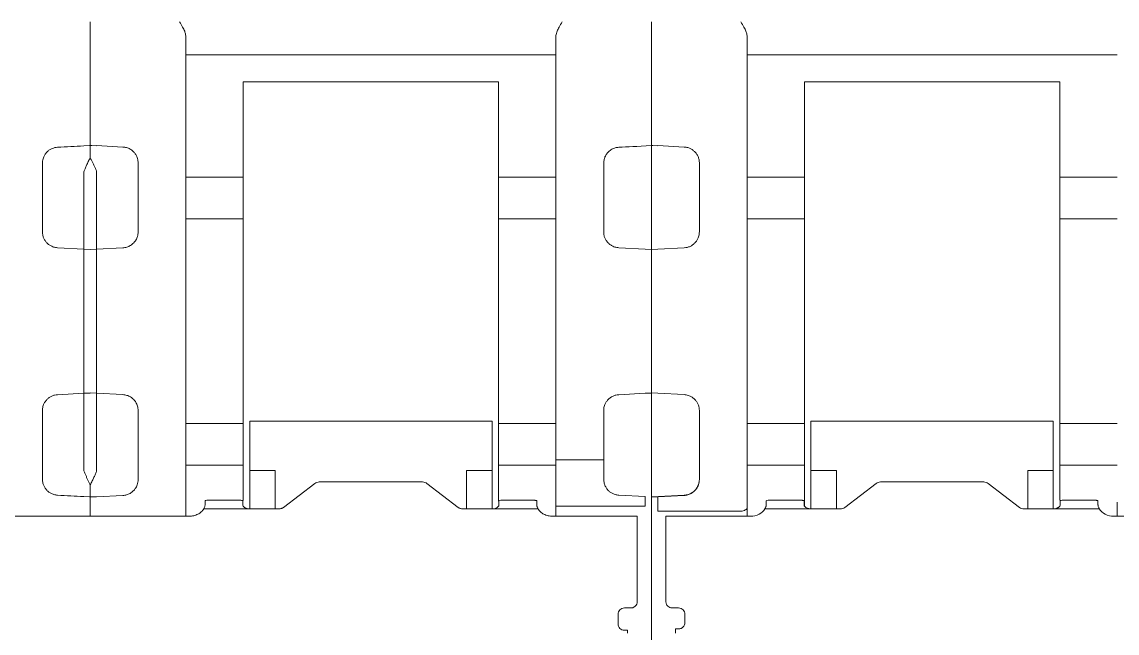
# Model space of a CAD drawing. Header units: millimetres. Extents: x 1359 to 3577, y 1336 to 3557.
# Drawn here: x 1727.13 to 1761.47, y 2945.63 to 2964.79 of the extents above; entities that cross this region are included whole.
import ezdxf

# ---------------------------------------------------------------- set-up
doc = ezdxf.new("R2010")
doc.units = ezdxf.units.MM
doc.layers.add('000-PI-Oprema', color=30, linetype='Continuous', lineweight=5)

msp = doc.modelspace()

# ---------------------------------------------------------------- linework, layer by layer
at = {"layer": '000-PI-Oprema', "color": 0, "lineweight": 0}
for p, q in [((1729.271, 2964.789), (1729.271, 2963.547)), ((1729.271, 2963.547), (1729.271, 2960.914)), ((1743.871, 2963.758), (1732.271, 2963.758)), ((1749.871, 2963.758), (1761.471, 2963.758)), ((1734.071, 2962.088), (1734.071, 2962.912)), ((1742.071, 2962.912), (1734.071, 2962.912)), ((1742.071, 2962.912), (1742.071, 2962.088)), ((1751.671, 2962.912), (1759.671, 2962.912)), ((1734.071, 2962.088), (1734.071, 2959.923)), ((1742.071, 2959.923), (1742.071, 2962.088)), ((1729.071, 2960.903), (1729.252, 2960.912)), ((1729.317, 2960.913), (1729.289, 2960.914)), ((1729.471, 2960.908), (1729.317, 2960.913)), ((1730.297, 2960.867), (1729.471, 2960.91)), ((1730.297, 2960.867), (1730.297, 2960.861)), ((1746.917, 2960.913), (1746.889, 2960.914)), ((1747.071, 2960.908), (1746.917, 2960.913)), ((1747.897, 2960.867), (1747.071, 2960.91)), ((1747.071, 2960.908), (1747.071, 2960.91)), ((1747.897, 2960.861), (1747.897, 2960.867)), ((1746.871, 2957.654), (1746.871, 2960.531)), ((1746.871, 2960.53), (1746.871, 2957.656)), ((1729.071, 2960.094), (1729.071, 2957.667)), ((1729.471, 2957.665), (1729.471, 2960.096)), ((1732.271, 2959.923), (1734.071, 2959.923)), ((1734.071, 2959.923), (1734.071, 2958.612)), ((1742.071, 2958.612), (1742.071, 2959.923)), ((1742.071, 2959.923), (1743.871, 2959.923)), ((1749.871, 2959.923), (1751.671, 2959.923)), ((1761.471, 2959.923), (1759.671, 2959.923)), ((1734.071, 2958.612), (1732.271, 2958.612)), ((1734.071, 2958.612), (1734.071, 2952.2)), ((1742.071, 2952.2), (1742.071, 2958.612)), ((1743.871, 2958.612), (1742.071, 2958.612)), ((1749.871, 2958.612), (1751.671, 2958.612)), ((1759.671, 2958.612), (1761.471, 2958.612)), ((1729.071, 2957.667), (1728.245, 2957.71)), ((1730.297, 2957.708), (1729.471, 2957.665)), ((1745.845, 2957.71), (1746.671, 2957.667)), ((1747.071, 2957.665), (1747.897, 2957.708)), ((1729.071, 2957.667), (1729.271, 2957.656)), ((1729.471, 2957.665), (1729.271, 2957.654)), ((1746.671, 2957.667), (1746.871, 2957.656)), ((1746.871, 2957.654), (1747.071, 2957.665)), ((1728.245, 2953.103), (1729.071, 2953.146)), ((1729.271, 2953.156), (1729.071, 2953.146)), ((1729.071, 2953.146), (1729.071, 2950.718)), ((1729.271, 2953.158), (1729.471, 2953.148)), ((1729.471, 2953.148), (1730.297, 2953.104)), ((1729.471, 2950.716), (1729.471, 2953.148)), ((1746.671, 2953.146), (1745.845, 2953.103)), ((1746.871, 2953.156), (1746.671, 2953.146)), ((1747.071, 2953.148), (1746.871, 2953.158)), ((1746.871, 2952.106), (1746.871, 2953.158)), ((1746.871, 2953.156), (1746.871, 2951.983)), ((1747.897, 2953.104), (1747.071, 2953.148)), ((1734.271, 2950.726), (1734.271, 2952.277)), ((1734.271, 2952.277), (1741.871, 2952.277)), ((1741.871, 2952.277), (1741.871, 2950.726)), ((1742.071, 2952.278), (1742.066, 2952.278)), ((1751.871, 2952.277), (1751.871, 2950.726)), ((1759.471, 2952.277), (1751.871, 2952.277)), ((1759.471, 2950.726), (1759.471, 2952.277)), ((1732.271, 2952.2), (1734.071, 2952.2)), ((1734.071, 2952.2), (1734.071, 2950.89)), ((1742.071, 2950.89), (1742.071, 2952.2)), ((1742.071, 2952.2), (1743.871, 2952.2)), ((1749.871, 2952.2), (1751.671, 2952.2)), ((1761.471, 2952.2), (1759.671, 2952.2)), ((1734.071, 2950.89), (1732.271, 2950.89)), ((1734.071, 2950.89), (1734.071, 2949.786)), ((1742.071, 2949.765), (1742.071, 2950.89)), ((1742.071, 2950.89), (1743.871, 2950.89)), ((1745.371, 2951.056), (1743.871, 2951.056)), ((1751.671, 2950.89), (1749.871, 2950.89)), ((1751.671, 2949.606), (1751.671, 2950.89)), ((1759.671, 2949.799), (1759.671, 2950.89)), ((1759.671, 2950.89), (1761.471, 2950.89)), ((1734.271, 2950.726), (1735.071, 2950.726)), ((1734.271, 2949.524), (1734.271, 2950.726)), ((1735.071, 2950.726), (1735.071, 2949.524)), ((1741.071, 2950.726), (1741.871, 2950.726)), ((1741.071, 2949.524), (1741.071, 2950.726)), ((1741.871, 2950.726), (1741.871, 2949.524)), ((1752.671, 2950.726), (1751.871, 2950.726)), ((1751.871, 2949.524), (1751.871, 2950.726)), ((1752.671, 2949.524), (1752.671, 2950.726)), ((1759.471, 2950.726), (1758.671, 2950.726)), ((1758.671, 2949.524), (1758.671, 2950.726)), ((1759.471, 2950.726), (1759.471, 2949.524)), ((1735.33, 2949.569), (1736.313, 2950.322)), ((1736.454, 2950.367), (1739.688, 2950.367)), ((1739.83, 2950.322), (1740.813, 2949.569)), ((1752.93, 2949.569), (1753.913, 2950.322)), ((1754.054, 2950.367), (1757.288, 2950.367)), ((1757.43, 2950.322), (1758.413, 2949.569)), ((1729.252, 2949.9), (1729.071, 2949.91)), ((1729.271, 2949.899), (1729.271, 2949.294)), ((1729.317, 2949.899), (1729.471, 2949.904)), ((1729.471, 2949.902), (1730.297, 2949.945)), ((1729.471, 2949.904), (1729.471, 2949.902)), ((1745.845, 2949.953), (1746.671, 2949.91)), ((1746.889, 2949.898), (1747.897, 2949.951)), ((1747.071, 2949.902), (1747.071, 2949.904)), ((1747.897, 2949.945), (1747.897, 2949.951)), ((1732.271, 2949.577), (1732.271, 2949.294)), ((1732.829, 2949.524), (1734.254, 2949.524)), ((1732.871, 2949.701), (1732.871, 2949.779)), ((1733.854, 2949.797), (1733.071, 2949.797)), ((1734.054, 2949.779), (1734.054, 2949.701)), ((1735.188, 2949.524), (1734.254, 2949.524)), ((1741.888, 2949.524), (1740.954, 2949.524)), ((1743.313, 2949.524), (1741.888, 2949.524)), ((1742.088, 2949.701), (1742.088, 2949.779)), ((1743.072, 2949.797), (1742.288, 2949.797)), ((1743.272, 2949.779), (1743.272, 2949.701)), ((1743.871, 2949.306), (1743.871, 2949.729)), ((1746.671, 2949.61), (1743.871, 2949.61)), ((1749.871, 2949.577), (1749.871, 2949.294)), ((1751.854, 2949.524), (1750.429, 2949.524)), ((1750.471, 2949.701), (1750.471, 2949.779)), ((1751.454, 2949.797), (1750.671, 2949.797)), ((1751.654, 2949.779), (1751.654, 2949.701)), ((1751.854, 2949.524), (1752.788, 2949.524)), ((1758.554, 2949.524), (1759.488, 2949.524)), ((1760.913, 2949.524), (1759.488, 2949.524)), ((1759.688, 2949.779), (1759.688, 2949.701)), ((1760.672, 2949.797), (1759.888, 2949.797)), ((1760.872, 2949.779), (1760.872, 2949.701)), ((1761.471, 2949.306), (1761.471, 2949.729)), ((1726.172, 2949.294), (1732.371, 2949.294)), ((1743.772, 2949.294), (1746.421, 2949.294)), ((1746.421, 2949.294), (1746.421, 2948.682)), ((1749.671, 2949.454), (1747.071, 2949.454)), ((1747.321, 2948.682), (1747.321, 2949.294)), ((1747.321, 2949.294), (1749.971, 2949.294)), ((1761.372, 2949.294), (1767.571, 2949.294)), ((1746.421, 2946.616), (1746.421, 2948.025)), ((1747.321, 2948.025), (1747.321, 2946.616)), ((1746.221, 2946.417), (1746.021, 2946.417)), ((1747.721, 2946.417), (1747.521, 2946.417)), ((1745.821, 2946.217), (1745.821, 2945.919)), ((1747.921, 2945.968), (1747.921, 2946.217)), ((1746.021, 2945.719), (1746.121, 2945.719)), ((1746.121, 2945.63), (1746.121, 2945.719)), ((1746.871, 2946.023), (1746.871, 2945.856)), ((1746.871, 2945.706), (1746.871, 2946.023)), ((1746.871, 2945.706), (1746.871, 2943.509)), ((1746.871, 2944.432), (1746.871, 2945.706)), ((1747.621, 2945.763), (1747.721, 2945.763)), ((1747.621, 2945.719), (1747.621, 2945.763)), ((1747.621, 2945.719), (1747.621, 2945.63))]:
    msp.add_line(p, q, dxfattribs=at)
at = {"layer": '000-PI-Oprema', "color": 0, "lineweight": 0, "flags": 128}
msp.add_lwpolyline([(1749.871, 2949.577), (1749.867, 2949.553), (1749.856, 2949.53), (1749.838, 2949.509), (1749.813, 2949.49), (1749.782, 2949.475), (1749.748, 2949.464), (1749.71, 2949.457), (1749.671, 2949.454)], dxfattribs=at)
at = {"layer": '000-PI-Oprema', "color": 0, "lineweight": 0}
for points, knots in [([(1732.071, 2964.789), (1732.105, 2964.736), (1732.152, 2964.662), (1732.203, 2964.562), (1732.237, 2964.485), (1732.264, 2964.398), (1732.269, 2964.331), (1732.271, 2964.299)], [0, 0, 0, 0, 0.350596, 0.493868, 0.625405, 0.821427, 1, 1, 1, 1]), ([(1743.871, 2964.299), (1743.872, 2964.32), (1743.874, 2964.364), (1743.889, 2964.43), (1743.91, 2964.496), (1743.94, 2964.563), (1743.991, 2964.662), (1744.038, 2964.737), (1744.071, 2964.789)], [0, 0, 0, 0, 0.117336, 0.242611, 0.377617, 0.505972, 0.652001, 1, 1, 1, 1]), ([(1746.871, 2964.789), (1746.871, 2964.757), (1746.871, 2964.693), (1746.871, 2964.597), (1746.871, 2964.502), (1746.871, 2964.375), (1746.871, 2964.219), (1746.871, 2964.042), (1746.871, 2963.882), (1746.871, 2963.745), (1746.871, 2963.63), (1746.871, 2963.575), (1746.871, 2963.547)], [0, 0, 0, 0, 0.061391, 0.122427, 0.18342, 0.24468, 0.372209, 0.500076, 0.627605, 0.755472, 0.877481, 1, 1, 1, 1]), ([(1746.871, 2963.547), (1746.871, 2963.561), (1746.871, 2963.587), (1746.871, 2963.634), (1746.871, 2963.687), (1746.871, 2963.767), (1746.871, 2963.882), (1746.871, 2964.042), (1746.871, 2964.218), (1746.871, 2964.405), (1746.871, 2964.596), (1746.871, 2964.725), (1746.871, 2964.789)], [0, 0, 0, 0, 0.061391, 0.122427, 0.18342, 0.24468, 0.372209, 0.500076, 0.627605, 0.755472, 0.877481, 1, 1, 1, 1]), ([(1749.671, 2964.789), (1749.705, 2964.736), (1749.752, 2964.662), (1749.803, 2964.563), (1749.837, 2964.485), (1749.864, 2964.398), (1749.869, 2964.331), (1749.871, 2964.299)], [0, 0, 0, 0, 0.350015, 0.493309, 0.624855, 0.821183, 1, 1, 1, 1]), ([(1732.271, 2964.299), (1732.271, 2964.283), (1732.271, 2964.252), (1732.271, 2964.21), (1732.271, 2964.174), (1732.271, 2964.155), (1732.271, 2964.145)], [0, 0, 0, 0, 0.251193, 0.5, 0.748807, 1, 1, 1, 1]), ([(1743.871, 2964.145), (1743.871, 2964.155), (1743.871, 2964.174), (1743.871, 2964.21), (1743.871, 2964.252), (1743.871, 2964.283), (1743.871, 2964.299)], [0, 0, 0, 0, 0.251193, 0.5, 0.748807, 1, 1, 1, 1]), ([(1732.271, 2964.145), (1732.271, 2964.105), (1732.271, 2964.024), (1732.271, 2963.893), (1732.271, 2963.753), (1732.271, 2963.606), (1732.271, 2963.45), (1732.271, 2963.285), (1732.271, 2963.113), (1732.271, 2962.872), (1732.271, 2962.553), (1732.271, 2962.142), (1732.271, 2961.705), (1732.271, 2961.392), (1732.271, 2961.235)], [0, 0, 0, 0, 0.062736, 0.125281, 0.187695, 0.250043, 0.312387, 0.374792, 0.437318, 0.500031, 0.625212, 0.749931, 0.874692, 1, 1, 1, 1]), ([(1743.871, 2961.083), (1743.871, 2961.167), (1743.871, 2961.333), (1743.871, 2961.575), (1743.871, 2961.81), (1743.871, 2962.037), (1743.871, 2962.257), (1743.871, 2962.47), (1743.871, 2962.676), (1743.871, 2962.94), (1743.871, 2963.249), (1743.871, 2963.585), (1743.871, 2963.889), (1743.871, 2964.06), (1743.871, 2964.145)], [0, 0, 0, 0, 0.062754, 0.125301, 0.187708, 0.250043, 0.312375, 0.374772, 0.437302, 0.500033, 0.625237, 0.749935, 0.874674, 1, 1, 1, 1]), ([(1749.871, 2964.145), (1749.871, 2964.105), (1749.871, 2964.024), (1749.871, 2963.893), (1749.871, 2963.753), (1749.871, 2963.606), (1749.871, 2963.45), (1749.871, 2963.285), (1749.871, 2963.113), (1749.871, 2962.872), (1749.871, 2962.553), (1749.871, 2962.142), (1749.871, 2961.705), (1749.871, 2961.392), (1749.871, 2961.235)], [0, 0, 0, 0, 0.062736, 0.125281, 0.187695, 0.250043, 0.312387, 0.374792, 0.437318, 0.500031, 0.625212, 0.749931, 0.874692, 1, 1, 1, 1]), ([(1746.871, 2963.547), (1746.871, 2963.511), (1746.871, 2963.437), (1746.871, 2963.317), (1746.871, 2963.191), (1746.871, 2963.057), (1746.871, 2962.915), (1746.871, 2962.766), (1746.871, 2962.61), (1746.871, 2962.392), (1746.871, 2962.104), (1746.871, 2961.731), (1746.871, 2961.336), (1746.871, 2961.054), (1746.871, 2960.912)], [0, 0, 0, 0, 0.062728, 0.125272, 0.18769, 0.250045, 0.312396, 0.374803, 0.437328, 0.500029, 0.625194, 0.749922, 0.874696, 1, 1, 1, 1]), ([(1746.871, 2960.914), (1746.871, 2960.985), (1746.871, 2961.128), (1746.871, 2961.334), (1746.871, 2961.535), (1746.871, 2961.73), (1746.871, 2961.918), (1746.871, 2962.101), (1746.871, 2962.277), (1746.871, 2962.504), (1746.871, 2962.77), (1746.871, 2963.06), (1746.871, 2963.323), (1746.871, 2963.472), (1746.871, 2963.547)], [0, 0, 0, 0, 0.062728, 0.125271, 0.18769, 0.250045, 0.312396, 0.374804, 0.437328, 0.500029, 0.625194, 0.749922, 0.874696, 1, 1, 1, 1]), ([(1751.671, 2962.912), (1751.671, 2962.871), (1751.671, 2962.788), (1751.671, 2962.67), (1751.671, 2962.557), (1751.671, 2962.414), (1751.671, 2962.249), (1751.671, 2962.141), (1751.671, 2962.088)], [0, 0, 0, 0, 0.125424, 0.250193, 0.374902, 0.500146, 0.749703, 1, 1, 1, 1]), ([(1759.671, 2962.088), (1759.671, 2962.114), (1759.671, 2962.166), (1759.671, 2962.254), (1759.671, 2962.348), (1759.671, 2962.483), (1759.671, 2962.667), (1759.671, 2962.83), (1759.671, 2962.912)], [0, 0, 0, 0, 0.125424, 0.250193, 0.374902, 0.500146, 0.749703, 1, 1, 1, 1]), ([(1759.671, 2959.923), (1759.671, 2959.994), (1759.671, 2960.136), (1759.671, 2960.342), (1759.671, 2960.543), (1759.671, 2960.739), (1759.671, 2960.929), (1759.671, 2961.175), (1759.671, 2961.467), (1759.671, 2961.794), (1759.671, 2961.99), (1759.671, 2962.088)], [0, 0, 0, 0, 0.083508, 0.166833, 0.25006, 0.333277, 0.416572, 0.500032, 0.666688, 0.83311, 1, 1, 1, 1]), ([(1732.271, 2961.235), (1732.271, 2961.171), (1732.271, 2961.044), (1732.271, 2960.845), (1732.271, 2960.643), (1732.271, 2960.435), (1732.271, 2960.223), (1732.271, 2960.006), (1732.271, 2959.784), (1732.271, 2959.633), (1732.271, 2959.558)], [0, 0, 0, 0, 0.12575, 0.250858, 0.375537, 0.5, 0.624463, 0.749142, 0.87425, 1, 1, 1, 1]), ([(1749.871, 2961.235), (1749.871, 2961.171), (1749.871, 2961.044), (1749.871, 2960.845), (1749.871, 2960.643), (1749.871, 2960.435), (1749.871, 2960.223), (1749.871, 2960.006), (1749.871, 2959.784), (1749.871, 2959.633), (1749.871, 2959.558)], [0, 0, 0, 0, 0.12575, 0.250858, 0.375537, 0.5, 0.624463, 0.749142, 0.87425, 1, 1, 1, 1]), ([(1727.771, 2960.36), (1727.772, 2960.383), (1727.774, 2960.428), (1727.788, 2960.494), (1727.814, 2960.568), (1727.857, 2960.646), (1727.919, 2960.72), (1727.993, 2960.779), (1728.074, 2960.822), (1728.158, 2960.851), (1728.216, 2960.857), (1728.245, 2960.86)], [0, 0, 0, 0, 0.093221, 0.185813, 0.279137, 0.41434, 0.546905, 0.668022, 0.785627, 0.893606, 1, 1, 1, 1]), ([(1730.771, 2960.369), (1730.77, 2960.392), (1730.769, 2960.437), (1730.754, 2960.503), (1730.729, 2960.576), (1730.686, 2960.653), (1730.617, 2960.735), (1730.525, 2960.804), (1730.413, 2960.853), (1730.335, 2960.863), (1730.297, 2960.867)], [0, 0, 0, 0, 0.092601, 0.18543, 0.278489, 0.413813, 0.545287, 0.709927, 0.860804, 1, 1, 1, 1]), ([(1743.871, 2959.69), (1743.871, 2959.761), (1743.871, 2959.903), (1743.871, 2960.111), (1743.871, 2960.315), (1743.871, 2960.514), (1743.871, 2960.709), (1743.871, 2960.899), (1743.871, 2961.022), (1743.871, 2961.083)], [0, 0, 0, 0, 0.143512, 0.28637, 0.428834, 0.571166, 0.71363, 0.856488, 1, 1, 1, 1]), ([(1745.845, 2960.86), (1745.827, 2960.858), (1745.789, 2960.855), (1745.733, 2960.842), (1745.678, 2960.823), (1745.623, 2960.796), (1745.571, 2960.762), (1745.516, 2960.715), (1745.458, 2960.648), (1745.41, 2960.561), (1745.377, 2960.462), (1745.373, 2960.394), (1745.371, 2960.36)], [0, 0, 0, 0, 0.067869, 0.138425, 0.211987, 0.288836, 0.369219, 0.453352, 0.573685, 0.721104, 0.860335, 1, 1, 1, 1]), ([(1747.897, 2960.867), (1747.917, 2960.865), (1747.956, 2960.862), (1748.012, 2960.849), (1748.078, 2960.825), (1748.15, 2960.786), (1748.224, 2960.727), (1748.287, 2960.653), (1748.334, 2960.566), (1748.365, 2960.47), (1748.369, 2960.403), (1748.371, 2960.369)], [0, 0, 0, 0, 0.071618, 0.143308, 0.216363, 0.334035, 0.455285, 0.587191, 0.721903, 0.860899, 1, 1, 1, 1]), ([(1729.071, 2960.094), (1729.084, 2960.126), (1729.111, 2960.195), (1729.157, 2960.301), (1729.211, 2960.417), (1729.25, 2960.491), (1729.271, 2960.53)], [0, 0, 0, 0, 0.193415, 0.424448, 0.693252, 1, 1, 1, 1]), ([(1729.471, 2960.096), (1729.459, 2960.128), (1729.434, 2960.191), (1729.395, 2960.282), (1729.355, 2960.369), (1729.313, 2960.453), (1729.285, 2960.505), (1729.271, 2960.531)], [0, 0, 0, 0, 0.194202, 0.390464, 0.589612, 0.792498, 1, 1, 1, 1]), ([(1745.371, 2960.36), (1745.371, 2960.295), (1745.371, 2960.163), (1745.371, 2959.962), (1745.371, 2959.825), (1745.371, 2959.757)], [0, 0, 0, 0, 0.333419, 0.666581, 1, 1, 1, 1]), ([(1751.671, 2959.923), (1751.671, 2959.874), (1751.671, 2959.776), (1751.671, 2959.56), (1751.671, 2959.321), (1751.671, 2959.076), (1751.671, 2958.856), (1751.671, 2958.691), (1751.671, 2958.635), (1751.671, 2958.612)], [0, 0, 0, 0, 0.150243, 0.300485, 0.450729, 0.600973, 0.751216, 0.901461, 1, 1, 1, 1]), ([(1759.671, 2959.923), (1759.671, 2959.874), (1759.671, 2959.776), (1759.671, 2959.56), (1759.671, 2959.321), (1759.671, 2959.076), (1759.671, 2958.856), (1759.671, 2958.691), (1759.671, 2958.635), (1759.671, 2958.612)], [0, 0, 0, 0, 0.150243, 0.300485, 0.450729, 0.600973, 0.751216, 0.901461, 1, 1, 1, 1]), ([(1732.271, 2959.558), (1732.271, 2959.447), (1732.271, 2959.225), (1732.271, 2958.89), (1732.271, 2958.552), (1732.271, 2958.212), (1732.271, 2957.87), (1732.271, 2957.291), (1732.271, 2956.471), (1732.271, 2955.406), (1732.271, 2954.342), (1732.271, 2953.406), (1732.271, 2952.6), (1732.271, 2951.921), (1732.271, 2951.477), (1732.271, 2951.255)], [0, 0, 0, 0, 0.041447, 0.082829, 0.124176, 0.16552, 0.206891, 0.248321, 0.374134, 0.500011, 0.625824, 0.751702, 0.834467, 0.91715, 1, 1, 1, 1]), ([(1743.871, 2951.123), (1743.871, 2951.237), (1743.871, 2951.465), (1743.871, 2951.81), (1743.871, 2952.158), (1743.871, 2952.508), (1743.871, 2952.862), (1743.871, 2953.459), (1743.871, 2954.306), (1743.871, 2955.406), (1743.871, 2956.506), (1743.871, 2957.473), (1743.871, 2958.305), (1743.871, 2959.005), (1743.871, 2959.461), (1743.871, 2959.69)], [0, 0, 0, 0, 0.041431, 0.082793, 0.124119, 0.165441, 0.206793, 0.248207, 0.374079, 0.500012, 0.625883, 0.751817, 0.834548, 0.917188, 1, 1, 1, 1]), ([(1745.371, 2959.757), (1745.371, 2959.655), (1745.371, 2959.452), (1745.371, 2959.145), (1745.371, 2958.835), (1745.371, 2958.523), (1745.371, 2958.314), (1745.371, 2958.209)], [0, 0, 0, 0, 0.200123, 0.400061, 0.599939, 0.799877, 1, 1, 1, 1]), ([(1748.371, 2958.207), (1748.371, 2958.327), (1748.371, 2958.566), (1748.371, 2958.921), (1748.371, 2959.274), (1748.371, 2959.506), (1748.371, 2959.622)], [0, 0, 0, 0, 0.2501, 0.5, 0.7499, 1, 1, 1, 1]), ([(1749.871, 2959.558), (1749.871, 2959.447), (1749.871, 2959.225), (1749.871, 2958.89), (1749.871, 2958.552), (1749.871, 2958.212), (1749.871, 2957.87), (1749.871, 2957.291), (1749.871, 2956.471), (1749.871, 2955.406), (1749.871, 2954.342), (1749.871, 2953.406), (1749.871, 2952.6), (1749.871, 2951.921), (1749.871, 2951.477), (1749.871, 2951.255)], [0, 0, 0, 0, 0.041447, 0.082829, 0.124176, 0.16552, 0.206891, 0.248321, 0.374134, 0.500011, 0.625824, 0.751702, 0.834467, 0.91715, 1, 1, 1, 1]), ([(1751.671, 2958.612), (1751.671, 2958.529), (1751.671, 2958.362), (1751.671, 2958.107), (1751.671, 2957.85), (1751.671, 2957.59), (1751.671, 2957.327), (1751.671, 2956.88), (1751.671, 2956.24), (1751.671, 2955.406), (1751.671, 2954.573), (1751.671, 2953.844), (1751.671, 2953.222), (1751.671, 2952.703), (1751.671, 2952.368), (1751.671, 2952.2)], [0, 0, 0, 0, 0.041319, 0.082538, 0.123706, 0.164869, 0.206076, 0.247373, 0.373654, 0.500018, 0.626299, 0.752662, 0.835118, 0.917437, 1, 1, 1, 1]), ([(1759.671, 2958.612), (1759.671, 2957.605), (1759.671, 2956.506), (1759.671, 2954.307), (1759.671, 2953.208), (1759.671, 2952.2)], [0, 0, 0, 0, 0.5, 0.5, 1, 1, 1, 1]), ([(1728.245, 2957.71), (1728.224, 2957.712), (1728.182, 2957.715), (1728.121, 2957.731), (1728.053, 2957.757), (1727.98, 2957.799), (1727.908, 2957.862), (1727.849, 2957.936), (1727.805, 2958.021), (1727.776, 2958.113), (1727.773, 2958.177), (1727.771, 2958.209)], [0, 0, 0, 0, 0.082209, 0.16366, 0.245689, 0.369303, 0.493372, 0.618767, 0.744744, 0.872104, 1, 1, 1, 1]), ([(1730.297, 2957.708), (1730.318, 2957.71), (1730.359, 2957.714), (1730.42, 2957.729), (1730.478, 2957.751), (1730.534, 2957.781), (1730.586, 2957.817), (1730.645, 2957.872), (1730.707, 2957.953), (1730.76, 2958.07), (1730.767, 2958.16), (1730.771, 2958.207)], [0, 0, 0, 0, 0.080411, 0.161533, 0.243405, 0.326066, 0.409552, 0.493901, 0.642123, 0.810797, 1, 1, 1, 1]), ([(1745.845, 2957.71), (1745.824, 2957.712), (1745.782, 2957.715), (1745.721, 2957.731), (1745.653, 2957.757), (1745.58, 2957.799), (1745.508, 2957.862), (1745.449, 2957.936), (1745.405, 2958.021), (1745.376, 2958.113), (1745.373, 2958.177), (1745.371, 2958.209)], [0, 0, 0, 0, 0.082209, 0.16366, 0.245689, 0.369303, 0.493372, 0.618767, 0.744744, 0.872104, 1, 1, 1, 1]), ([(1748.371, 2958.207), (1748.371, 2958.186), (1748.369, 2958.144), (1748.356, 2958.081), (1748.333, 2958.01), (1748.294, 2957.935), (1748.235, 2957.86), (1748.163, 2957.797), (1748.081, 2957.75), (1747.991, 2957.718), (1747.929, 2957.711), (1747.897, 2957.708)], [0, 0, 0, 0, 0.085507, 0.170147, 0.255273, 0.381189, 0.506725, 0.630753, 0.754527, 0.877113, 1, 1, 1, 1]), ([(1729.071, 2957.667), (1729.071, 2957.56), (1729.071, 2957.346), (1729.071, 2957.024), (1729.071, 2956.702), (1729.071, 2956.379), (1729.071, 2956.055), (1729.071, 2955.731), (1729.071, 2955.325), (1729.071, 2954.838), (1729.071, 2954.272), (1729.071, 2953.707), (1729.071, 2953.333), (1729.071, 2953.146)], [0, 0, 0, 0, 0.071556, 0.142997, 0.214365, 0.285706, 0.357065, 0.428486, 0.500013, 0.625062, 0.749916, 0.874816, 1, 1, 1, 1]), ([(1746.871, 2957.656), (1746.871, 2957.55), (1746.871, 2957.338), (1746.871, 2957.017), (1746.871, 2956.697), (1746.871, 2956.375), (1746.871, 2956.053), (1746.871, 2955.73), (1746.871, 2955.326), (1746.871, 2954.841), (1746.871, 2954.276), (1746.871, 2953.714), (1746.871, 2953.342), (1746.871, 2953.156)], [0, 0, 0, 0, 0.071572, 0.143012, 0.214372, 0.285701, 0.357051, 0.428472, 0.500015, 0.625079, 0.749917, 0.8748, 1, 1, 1, 1]), ([(1746.871, 2953.158), (1746.871, 2953.264), (1746.871, 2953.477), (1746.871, 2953.796), (1746.871, 2954.117), (1746.871, 2954.438), (1746.871, 2954.76), (1746.871, 2955.083), (1746.871, 2955.487), (1746.871, 2955.972), (1746.871, 2956.535), (1746.871, 2957.097), (1746.871, 2957.468), (1746.871, 2957.654)], [0, 0, 0, 0, 0.071572, 0.143012, 0.214372, 0.285701, 0.357051, 0.428472, 0.500015, 0.625079, 0.749917, 0.8748, 1, 1, 1, 1]), ([(1727.771, 2952.603), (1727.772, 2952.625), (1727.774, 2952.667), (1727.786, 2952.73), (1727.81, 2952.801), (1727.849, 2952.876), (1727.908, 2952.951), (1727.98, 2953.013), (1728.062, 2953.06), (1728.151, 2953.093), (1728.214, 2953.099), (1728.245, 2953.103)], [0, 0, 0, 0, 0.085573, 0.170275, 0.255463, 0.381339, 0.506835, 0.630803, 0.754517, 0.877108, 1, 1, 1, 1]), ([(1730.771, 2952.605), (1730.77, 2952.629), (1730.768, 2952.677), (1730.753, 2952.745), (1730.731, 2952.806), (1730.702, 2952.861), (1730.669, 2952.909), (1730.617, 2952.97), (1730.537, 2953.035), (1730.421, 2953.089), (1730.339, 2953.099), (1730.297, 2953.104)], [0, 0, 0, 0, 0.097376, 0.189595, 0.276665, 0.358598, 0.435408, 0.507112, 0.674555, 0.83875, 1, 1, 1, 1]), ([(1745.371, 2952.603), (1745.372, 2952.625), (1745.374, 2952.667), (1745.386, 2952.73), (1745.41, 2952.801), (1745.449, 2952.876), (1745.508, 2952.951), (1745.58, 2953.013), (1745.662, 2953.06), (1745.751, 2953.093), (1745.814, 2953.099), (1745.845, 2953.103)], [0, 0, 0, 0, 0.085573, 0.170275, 0.255463, 0.381339, 0.506835, 0.630803, 0.754517, 0.877108, 1, 1, 1, 1]), ([(1747.897, 2953.104), (1747.918, 2953.103), (1747.96, 2953.099), (1748.021, 2953.083), (1748.09, 2953.057), (1748.163, 2953.015), (1748.235, 2952.953), (1748.294, 2952.878), (1748.338, 2952.793), (1748.366, 2952.701), (1748.37, 2952.637), (1748.371, 2952.605)], [0, 0, 0, 0, 0.082205, 0.163652, 0.245679, 0.369354, 0.493482, 0.618917, 0.744935, 0.872201, 1, 1, 1, 1]), ([(1745.371, 2952.603), (1745.371, 2952.499), (1745.371, 2952.289), (1745.371, 2951.977), (1745.371, 2951.668), (1745.371, 2951.36), (1745.371, 2951.157), (1745.371, 2951.056)], [0, 0, 0, 0, 0.200123, 0.400061, 0.599939, 0.799877, 1, 1, 1, 1]), ([(1748.371, 2951.19), (1748.371, 2951.306), (1748.371, 2951.539), (1748.371, 2951.892), (1748.371, 2952.247), (1748.371, 2952.486), (1748.371, 2952.605)], [0, 0, 0, 0, 0.2501, 0.5, 0.7499, 1, 1, 1, 1]), ([(1746.871, 2950.281), (1746.871, 2950.281), (1746.871, 2950.608), (1746.871, 2950.991), (1746.871, 2951.48), (1746.871, 2951.834), (1746.871, 2952.063), (1746.871, 2952.092), (1746.871, 2952.106)], [0, 0, 0, 0, 0.008736, 0.206989, 0.405242, 0.603494, 0.801747, 1, 1, 1, 1]), ([(1746.871, 2952.006), (1746.871, 2951.992), (1746.871, 2951.964), (1746.871, 2951.742), (1746.871, 2951.394), (1746.871, 2950.937), (1746.871, 2950.554), (1746.871, 2950.283)], [0, 0, 0, 0, 0.201961, 0.403921, 0.605881, 0.807842, 1, 1, 1, 1]), ([(1751.671, 2952.2), (1751.671, 2952.178), (1751.671, 2952.122), (1751.671, 2951.957), (1751.671, 2951.737), (1751.671, 2951.492), (1751.671, 2951.252), (1751.671, 2951.036), (1751.671, 2950.939), (1751.671, 2950.89)], [0, 0, 0, 0, 0.098539, 0.248784, 0.399027, 0.54927, 0.699515, 0.849757, 1, 1, 1, 1]), ([(1759.671, 2952.2), (1759.671, 2952.178), (1759.671, 2952.122), (1759.671, 2951.957), (1759.671, 2951.737), (1759.671, 2951.492), (1759.671, 2951.252), (1759.671, 2951.036), (1759.671, 2950.939), (1759.671, 2950.89)], [0, 0, 0, 0, 0.098539, 0.248784, 0.399027, 0.54927, 0.699515, 0.849757, 1, 1, 1, 1]), ([(1732.271, 2951.255), (1732.271, 2951.179), (1732.271, 2951.028), (1732.271, 2950.807), (1732.271, 2950.59), (1732.271, 2950.378), (1732.271, 2950.17), (1732.271, 2949.967), (1732.271, 2949.769), (1732.271, 2949.641), (1732.271, 2949.577)], [0, 0, 0, 0, 0.12575, 0.250858, 0.375537, 0.5, 0.624463, 0.749142, 0.87425, 1, 1, 1, 1]), ([(1748.371, 2950.443), (1748.371, 2950.504), (1748.371, 2950.625), (1748.371, 2950.811), (1748.371, 2950.999), (1748.371, 2951.126), (1748.371, 2951.19)], [0, 0, 0, 0, 0.25014, 0.5, 0.74986, 1, 1, 1, 1]), ([(1749.871, 2951.255), (1749.871, 2951.179), (1749.871, 2951.028), (1749.871, 2950.807), (1749.871, 2950.59), (1749.871, 2950.378), (1749.871, 2950.17), (1749.871, 2949.967), (1749.871, 2949.769), (1749.871, 2949.641), (1749.871, 2949.577)], [0, 0, 0, 0, 0.12575, 0.250858, 0.375537, 0.5, 0.624463, 0.749142, 0.87425, 1, 1, 1, 1]), ([(1743.871, 2949.729), (1743.871, 2949.791), (1743.871, 2949.913), (1743.871, 2950.103), (1743.871, 2950.298), (1743.871, 2950.497), (1743.871, 2950.701), (1743.871, 2950.909), (1743.871, 2951.052), (1743.871, 2951.123)], [0, 0, 0, 0, 0.143512, 0.28637, 0.428834, 0.571166, 0.71363, 0.856488, 1, 1, 1, 1]), ([(1745.371, 2951.056), (1745.371, 2950.987), (1745.371, 2950.851), (1745.371, 2950.649), (1745.371, 2950.518), (1745.371, 2950.452)], [0, 0, 0, 0, 0.333419, 0.666581, 1, 1, 1, 1]), ([(1729.071, 2950.718), (1729.084, 2950.687), (1729.109, 2950.623), (1729.148, 2950.532), (1729.188, 2950.445), (1729.229, 2950.361), (1729.257, 2950.309), (1729.271, 2950.283)], [0, 0, 0, 0, 0.1942, 0.390457, 0.5896, 0.792488, 1, 1, 1, 1]), ([(1729.471, 2950.716), (1729.459, 2950.685), (1729.431, 2950.616), (1729.385, 2950.51), (1729.331, 2950.394), (1729.292, 2950.32), (1729.271, 2950.281)], [0, 0, 0, 0, 0.193384, 0.424408, 0.693222, 1, 1, 1, 1]), ([(1728.245, 2949.953), (1728.226, 2949.955), (1728.187, 2949.958), (1728.131, 2949.971), (1728.065, 2949.995), (1727.993, 2950.033), (1727.919, 2950.093), (1727.856, 2950.167), (1727.809, 2950.254), (1727.777, 2950.351), (1727.773, 2950.418), (1727.771, 2950.452)], [0, 0, 0, 0, 0.070996, 0.142095, 0.214573, 0.332083, 0.453298, 0.585758, 0.72107, 0.860537, 1, 1, 1, 1]), ([(1730.297, 2949.945), (1730.316, 2949.947), (1730.354, 2949.95), (1730.41, 2949.963), (1730.466, 2949.983), (1730.52, 2950.009), (1730.573, 2950.044), (1730.63, 2950.093), (1730.693, 2950.167), (1730.74, 2950.26), (1730.767, 2950.357), (1730.77, 2950.414), (1730.771, 2950.443)], [0, 0, 0, 0, 0.068374, 0.139376, 0.213318, 0.290476, 0.371092, 0.45538, 0.587276, 0.76147, 0.88059, 1, 1, 1, 1]), ([(1745.845, 2949.953), (1745.826, 2949.955), (1745.787, 2949.958), (1745.731, 2949.971), (1745.665, 2949.995), (1745.593, 2950.033), (1745.519, 2950.093), (1745.456, 2950.167), (1745.409, 2950.254), (1745.377, 2950.351), (1745.373, 2950.418), (1745.371, 2950.452)], [0, 0, 0, 0, 0.070997, 0.142096, 0.214572, 0.332081, 0.453288, 0.585757, 0.721078, 0.860541, 1, 1, 1, 1]), ([(1747.897, 2949.951), (1747.939, 2949.953), (1747.985, 2949.961), (1748.085, 2949.995), (1748.138, 2950.022), (1748.238, 2950.104), (1748.284, 2950.159), (1748.352, 2950.293), (1748.371, 2950.371), (1748.371, 2950.45)], [0, 0, 0, 0, 0.25, 0.25, 0.5, 0.5, 0.75, 0.75, 1, 1, 1, 1]), ([(1747.897, 2949.945), (1747.916, 2949.947), (1747.954, 2949.95), (1748.01, 2949.963), (1748.066, 2949.983), (1748.12, 2950.009), (1748.173, 2950.044), (1748.23, 2950.093), (1748.293, 2950.167), (1748.34, 2950.26), (1748.367, 2950.357), (1748.37, 2950.414), (1748.371, 2950.443)], [0, 0, 0, 0, 0.068374, 0.139377, 0.213319, 0.290477, 0.371094, 0.455382, 0.587277, 0.761474, 0.880592, 1, 1, 1, 1]), ([(1746.871, 2949.901), (1746.871, 2949.829), (1746.871, 2949.687), (1746.871, 2949.48), (1746.871, 2949.279), (1746.871, 2949.084), (1746.871, 2948.895), (1746.871, 2948.713), (1746.871, 2948.536), (1746.871, 2948.31), (1746.871, 2948.043), (1746.871, 2947.753), (1746.871, 2947.49), (1746.871, 2947.34), (1746.871, 2947.265)], [0, 0, 0, 0, 0.062728, 0.125272, 0.18769, 0.250045, 0.312396, 0.374803, 0.437328, 0.500029, 0.625194, 0.749922, 0.874696, 1, 1, 1, 1]), ([(1746.871, 2947.265), (1746.871, 2947.302), (1746.871, 2947.375), (1746.871, 2947.495), (1746.871, 2947.622), (1746.871, 2947.756), (1746.871, 2947.897), (1746.871, 2948.046), (1746.871, 2948.202), (1746.871, 2948.42), (1746.871, 2948.708), (1746.871, 2949.08), (1746.871, 2949.475), (1746.871, 2949.757), (1746.871, 2949.899)], [0, 0, 0, 0, 0.062728, 0.125271, 0.18769, 0.250045, 0.312396, 0.374804, 0.437328, 0.500029, 0.625194, 0.749922, 0.874696, 1, 1, 1, 1]), ([(1747.071, 2949.904), (1747.045, 2949.903), (1746.992, 2949.902), (1746.942, 2949.9), (1746.917, 2949.899)], [0, 0, 0, 0, 0.508632, 1, 1, 1, 1]), ([(1732.829, 2949.524), (1732.818, 2949.507), (1732.797, 2949.474), (1732.754, 2949.429), (1732.704, 2949.39), (1732.627, 2949.345), (1732.516, 2949.303), (1732.42, 2949.298), (1732.371, 2949.294)], [0, 0, 0, 0, 0.126929, 0.250928, 0.374602, 0.500576, 0.748126, 1, 1, 1, 1]), ([(1732.871, 2949.651), (1732.871, 2949.642), (1732.87, 2949.625), (1732.861, 2949.594), (1732.849, 2949.561), (1732.836, 2949.536), (1732.829, 2949.524)], [0, 0, 0, 0, 0.256458, 0.506841, 0.753776, 1, 1, 1, 1]), ([(1732.871, 2949.779), (1732.871, 2949.784), (1732.893, 2949.789), (1732.967, 2949.795), (1733.019, 2949.797), (1733.071, 2949.797)], [0, 0, 0, 0, 0.5, 0.5, 1, 1, 1, 1]), ([(1734.054, 2949.779), (1734.054, 2949.781), (1734.052, 2949.783), (1734.04, 2949.786), (1734.022, 2949.789), (1733.989, 2949.793), (1733.933, 2949.796), (1733.881, 2949.797), (1733.854, 2949.797)], [0, 0, 0, 0, 0.128148, 0.251094, 0.373747, 0.501054, 0.748354, 1, 1, 1, 1]), ([(1734.254, 2949.524), (1734.241, 2949.525), (1734.214, 2949.526), (1734.175, 2949.535), (1734.141, 2949.549), (1734.101, 2949.574), (1734.062, 2949.611), (1734.057, 2949.637), (1734.054, 2949.651)], [0, 0, 0, 0, 0.128818, 0.251822, 0.37424, 0.501366, 0.746636, 1, 1, 1, 1]), ([(1735.33, 2949.569), (1735.32, 2949.562), (1735.3, 2949.549), (1735.266, 2949.535), (1735.228, 2949.526), (1735.202, 2949.525), (1735.188, 2949.524)], [0, 0, 0, 0, 0.25487, 0.5, 0.74513, 1, 1, 1, 1]), ([(1740.954, 2949.524), (1740.941, 2949.525), (1740.915, 2949.526), (1740.877, 2949.535), (1740.842, 2949.549), (1740.823, 2949.562), (1740.813, 2949.569)], [0, 0, 0, 0, 0.25487, 0.5, 0.74513, 1, 1, 1, 1]), ([(1742.088, 2949.651), (1742.088, 2949.644), (1742.086, 2949.632), (1742.075, 2949.61), (1742.057, 2949.588), (1742.024, 2949.561), (1741.969, 2949.531), (1741.915, 2949.527), (1741.888, 2949.524)], [0, 0, 0, 0, 0.130698, 0.254597, 0.376443, 0.501216, 0.749391, 1, 1, 1, 1]), ([(1742.088, 2949.779), (1742.088, 2949.784), (1742.11, 2949.789), (1742.184, 2949.795), (1742.236, 2949.797), (1742.288, 2949.797)], [0, 0, 0, 0, 0.5, 0.5, 1, 1, 1, 1]), ([(1743.272, 2949.779), (1743.271, 2949.781), (1743.269, 2949.783), (1743.258, 2949.786), (1743.239, 2949.789), (1743.206, 2949.793), (1743.151, 2949.796), (1743.098, 2949.797), (1743.072, 2949.797)], [0, 0, 0, 0, 0.128148, 0.251094, 0.373747, 0.501054, 0.748354, 1, 1, 1, 1]), ([(1743.313, 2949.524), (1743.307, 2949.536), (1743.294, 2949.561), (1743.281, 2949.594), (1743.273, 2949.625), (1743.272, 2949.642), (1743.272, 2949.651)], [0, 0, 0, 0, 0.246224, 0.493159, 0.743542, 1, 1, 1, 1]), ([(1743.772, 2949.294), (1743.747, 2949.295), (1743.699, 2949.297), (1743.628, 2949.309), (1743.56, 2949.329), (1743.476, 2949.365), (1743.382, 2949.426), (1743.336, 2949.491), (1743.313, 2949.524)], [0, 0, 0, 0, 0.126929, 0.250928, 0.374602, 0.500576, 0.748126, 1, 1, 1, 1]), ([(1749.971, 2949.294), (1750.068, 2949.294), (1750.164, 2949.317), (1750.326, 2949.398), (1750.391, 2949.456), (1750.429, 2949.524)], [0, 0, 0, 0, 0.5, 0.5, 1, 1, 1, 1]), ([(1750.471, 2949.651), (1750.471, 2949.642), (1750.47, 2949.625), (1750.461, 2949.594), (1750.449, 2949.561), (1750.436, 2949.536), (1750.429, 2949.524)], [0, 0, 0, 0, 0.256458, 0.506841, 0.753776, 1, 1, 1, 1]), ([(1750.471, 2949.779), (1750.471, 2949.784), (1750.493, 2949.789), (1750.567, 2949.795), (1750.619, 2949.797), (1750.671, 2949.797)], [0, 0, 0, 0, 0.5, 0.5, 1, 1, 1, 1]), ([(1750.471, 2949.651), (1750.471, 2949.659), (1750.471, 2949.676), (1750.471, 2949.693), (1750.471, 2949.698), (1750.471, 2949.701)], [0, 0, 0, 0, 0.334189, 0.665811, 1, 1, 1, 1]), ([(1751.654, 2949.779), (1751.654, 2949.781), (1751.652, 2949.783), (1751.64, 2949.786), (1751.622, 2949.789), (1751.589, 2949.793), (1751.533, 2949.796), (1751.481, 2949.797), (1751.454, 2949.797)], [0, 0, 0, 0, 0.128148, 0.251094, 0.373747, 0.501054, 0.748354, 1, 1, 1, 1]), ([(1751.654, 2949.651), (1751.655, 2949.645), (1751.656, 2949.633), (1751.667, 2949.611), (1751.684, 2949.589), (1751.714, 2949.565), (1751.768, 2949.533), (1751.821, 2949.528), (1751.854, 2949.524)], [0, 0, 0, 0, 0.121269, 0.244591, 0.370821, 0.500756, 0.692101, 1, 1, 1, 1]), ([(1759.488, 2949.524), (1759.503, 2949.525), (1759.53, 2949.526), (1759.567, 2949.535), (1759.595, 2949.547), (1759.616, 2949.558), (1759.647, 2949.578), (1759.681, 2949.612), (1759.686, 2949.638), (1759.688, 2949.651)], [0, 0, 0, 0, 0.138294, 0.257669, 0.358107, 0.439606, 0.502183, 0.756685, 1, 1, 1, 1]), ([(1759.888, 2949.797), (1759.875, 2949.797), (1759.849, 2949.797), (1759.811, 2949.796), (1759.776, 2949.794), (1759.737, 2949.791), (1759.696, 2949.786), (1759.691, 2949.782), (1759.688, 2949.779)], [0, 0, 0, 0, 0.128148, 0.251094, 0.373747, 0.501054, 0.748354, 1, 1, 1, 1]), ([(1760.872, 2949.779), (1760.871, 2949.781), (1760.869, 2949.783), (1760.858, 2949.786), (1760.839, 2949.789), (1760.806, 2949.793), (1760.751, 2949.796), (1760.698, 2949.797), (1760.672, 2949.797)], [0, 0, 0, 0, 0.128148, 0.251094, 0.373747, 0.501054, 0.748354, 1, 1, 1, 1]), ([(1760.872, 2949.701), (1760.872, 2949.698), (1760.872, 2949.693), (1760.872, 2949.676), (1760.872, 2949.659), (1760.872, 2949.651)], [0, 0, 0, 0, 0.334189, 0.665811, 1, 1, 1, 1]), ([(1760.913, 2949.524), (1760.907, 2949.536), (1760.894, 2949.561), (1760.881, 2949.594), (1760.873, 2949.625), (1760.872, 2949.642), (1760.872, 2949.651)], [0, 0, 0, 0, 0.246224, 0.493159, 0.743542, 1, 1, 1, 1]), ([(1760.913, 2949.524), (1760.952, 2949.456), (1761.017, 2949.398), (1761.179, 2949.317), (1761.275, 2949.294), (1761.372, 2949.294)], [0, 0, 0, 0, 0.5, 0.5, 1, 1, 1, 1]), ([(1746.871, 2947.265), (1746.871, 2947.252), (1746.871, 2947.225), (1746.871, 2947.178), (1746.871, 2947.125), (1746.871, 2947.045), (1746.871, 2946.93), (1746.871, 2946.77), (1746.871, 2946.594), (1746.871, 2946.408), (1746.871, 2946.216), (1746.871, 2946.088), (1746.871, 2946.023)], [0, 0, 0, 0, 0.061391, 0.122427, 0.18342, 0.24468, 0.372209, 0.500076, 0.627605, 0.755472, 0.877481, 1, 1, 1, 1]), ([(1746.871, 2946.023), (1746.871, 2946.056), (1746.871, 2946.12), (1746.871, 2946.216), (1746.871, 2946.311), (1746.871, 2946.438), (1746.871, 2946.594), (1746.871, 2946.77), (1746.871, 2946.93), (1746.871, 2947.067), (1746.871, 2947.182), (1746.871, 2947.237), (1746.871, 2947.265)], [0, 0, 0, 0, 0.061391, 0.122427, 0.18342, 0.24468, 0.372209, 0.500076, 0.627605, 0.755472, 0.877481, 1, 1, 1, 1]), ([(1746.021, 2946.417), (1745.969, 2946.417), (1745.917, 2946.395), (1745.843, 2946.321), (1745.821, 2946.27), (1745.821, 2946.217)], [0, 0, 0, 0, 0.5, 0.5, 1, 1, 1, 1]), ([(1746.221, 2946.417), (1746.235, 2946.417), (1746.261, 2946.419), (1746.299, 2946.43), (1746.333, 2946.449), (1746.373, 2946.482), (1746.413, 2946.537), (1746.419, 2946.589), (1746.421, 2946.616)], [0, 0, 0, 0, 0.128148, 0.251094, 0.373747, 0.501054, 0.748354, 1, 1, 1, 1]), ([(1747.321, 2946.616), (1747.322, 2946.603), (1747.324, 2946.576), (1747.335, 2946.539), (1747.354, 2946.504), (1747.387, 2946.465), (1747.442, 2946.425), (1747.495, 2946.419), (1747.521, 2946.417)], [0, 0, 0, 0, 0.128148, 0.251094, 0.373747, 0.501054, 0.748354, 1, 1, 1, 1]), ([(1747.921, 2946.217), (1747.921, 2946.27), (1747.9, 2946.321), (1747.826, 2946.395), (1747.774, 2946.417), (1747.721, 2946.417)], [0, 0, 0, 0, 0.5, 0.5, 1, 1, 1, 1]), ([(1745.821, 2945.919), (1745.821, 2945.866), (1745.843, 2945.815), (1745.917, 2945.741), (1745.969, 2945.719), (1746.021, 2945.719)], [0, 0, 0, 0, 0.5, 0.5, 1, 1, 1, 1]), ([(1746.871, 2945.856), (1746.871, 2945.843), (1746.871, 2945.817), (1746.871, 2945.78), (1746.871, 2945.744), (1746.871, 2945.712), (1746.871, 2945.708), (1746.871, 2945.706)], [0, 0, 0, 0, 0.169382, 0.332374, 0.500748, 0.7482, 1, 1, 1, 1]), ([(1747.721, 2945.763), (1747.735, 2945.764), (1747.761, 2945.765), (1747.799, 2945.777), (1747.833, 2945.795), (1747.873, 2945.828), (1747.913, 2945.883), (1747.919, 2945.936), (1747.921, 2945.968)], [0, 0, 0, 0, 0.128148, 0.251094, 0.373747, 0.501054, 0.748354, 1, 1, 1, 1])]:
    msp.add_open_spline(points, degree=3, knots=knots, dxfattribs=at)
for points in [[(1749.871, 2964.145), (1749.871, 2964.181), (1749.871, 2964.234), (1749.871, 2964.299)], [(1751.671, 2959.923), (1751.671, 2960.778), (1751.671, 2961.518), (1751.671, 2962.088)], [(1728.245, 2960.86), (1728.52, 2960.874), (1728.796, 2960.888), (1729.071, 2960.903)], [(1729.252, 2960.912), (1729.258, 2960.912), (1729.265, 2960.912), (1729.271, 2960.912)], [(1729.271, 2960.914), (1729.277, 2960.914), (1729.283, 2960.914), (1729.289, 2960.914)], [(1729.271, 2960.53), (1729.271, 2960.76), (1729.271, 2960.897), (1729.271, 2960.912)], [(1745.845, 2960.86), (1746.12, 2960.874), (1746.396, 2960.888), (1746.871, 2960.912)], [(1746.889, 2960.914), (1746.883, 2960.914), (1746.877, 2960.914), (1746.871, 2960.914)], [(1746.871, 2960.914), (1746.871, 2960.898), (1746.871, 2960.762), (1746.871, 2960.531)], [(1746.871, 2960.53), (1746.871, 2960.76), (1746.871, 2960.897), (1746.871, 2960.912)], [(1727.771, 2959.757), (1727.771, 2959.963), (1727.771, 2960.164), (1727.771, 2960.36)], [(1730.771, 2960.369), (1730.771, 2960.128), (1730.771, 2959.878), (1730.771, 2959.622)], [(1748.371, 2960.369), (1748.371, 2960.128), (1748.371, 2959.878), (1748.371, 2959.622)], [(1727.771, 2958.209), (1727.771, 2958.734), (1727.771, 2959.251), (1727.771, 2959.757)], [(1730.771, 2959.622), (1730.771, 2959.159), (1730.771, 2958.686), (1730.771, 2958.207)], [(1729.471, 2957.665), (1729.471, 2956.174), (1729.471, 2954.638), (1729.471, 2953.148)], [(1727.771, 2951.056), (1727.771, 2951.562), (1727.771, 2952.079), (1727.771, 2952.603)], [(1730.771, 2952.605), (1730.771, 2952.126), (1730.771, 2951.654), (1730.771, 2951.19)], [(1730.771, 2951.19), (1730.771, 2950.934), (1730.771, 2950.685), (1730.771, 2950.443)], [(1727.771, 2950.452), (1727.771, 2950.648), (1727.771, 2950.85), (1727.771, 2951.056)], [(1729.271, 2949.901), (1729.271, 2949.916), (1729.271, 2950.052), (1729.271, 2950.283)], [(1736.313, 2950.322), (1736.35, 2950.35), (1736.402, 2950.367), (1736.454, 2950.367)], [(1739.688, 2950.367), (1739.741, 2950.367), (1739.793, 2950.35), (1739.83, 2950.322)], [(1746.871, 2949.901), (1746.871, 2949.916), (1746.871, 2950.052), (1746.871, 2950.283)], [(1746.871, 2950.281), (1746.871, 2950.051), (1746.871, 2949.914), (1746.871, 2949.899)], [(1753.913, 2950.322), (1753.95, 2950.35), (1754.002, 2950.367), (1754.054, 2950.367)], [(1757.288, 2950.367), (1757.341, 2950.367), (1757.393, 2950.35), (1757.43, 2950.322)], [(1729.071, 2949.91), (1728.796, 2949.924), (1728.52, 2949.938), (1728.245, 2949.953)], [(1729.271, 2949.901), (1729.265, 2949.9), (1729.258, 2949.9), (1729.252, 2949.9)], [(1729.289, 2949.898), (1729.283, 2949.898), (1729.277, 2949.899), (1729.271, 2949.899)], [(1729.317, 2949.899), (1729.307, 2949.899), (1729.298, 2949.898), (1729.289, 2949.898)], [(1746.671, 2949.61), (1746.671, 2949.707), (1746.671, 2949.807), (1746.671, 2949.91)], [(1746.871, 2949.899), (1746.877, 2949.898), (1746.883, 2949.898), (1746.889, 2949.898)], [(1746.917, 2949.899), (1746.907, 2949.899), (1746.898, 2949.898), (1746.889, 2949.898)], [(1747.897, 2949.945), (1747.622, 2949.931), (1747.347, 2949.917), (1747.071, 2949.902)], [(1747.071, 2949.902), (1747.071, 2949.748), (1747.071, 2949.599), (1747.071, 2949.454)], [(1732.871, 2949.701), (1732.871, 2949.696), (1732.871, 2949.678), (1732.871, 2949.651)], [(1734.054, 2949.651), (1734.054, 2949.678), (1734.054, 2949.696), (1734.054, 2949.701)], [(1742.088, 2949.701), (1742.088, 2949.696), (1742.088, 2949.678), (1742.088, 2949.651)], [(1743.272, 2949.651), (1743.272, 2949.678), (1743.272, 2949.696), (1743.272, 2949.701)], [(1751.654, 2949.651), (1751.654, 2949.678), (1751.654, 2949.696), (1751.654, 2949.701)], [(1752.788, 2949.524), (1752.841, 2949.524), (1752.893, 2949.541), (1752.93, 2949.569)], [(1758.413, 2949.569), (1758.45, 2949.541), (1758.502, 2949.524), (1758.554, 2949.524)], [(1759.688, 2949.701), (1759.688, 2949.696), (1759.688, 2949.678), (1759.688, 2949.651)], [(1746.421, 2948.025), (1746.421, 2948.259), (1746.421, 2948.501), (1746.421, 2948.682)], [(1747.321, 2948.682), (1747.321, 2948.501), (1747.321, 2948.259), (1747.321, 2948.025)]]:
    msp.add_open_spline(points, degree=3, dxfattribs=at)

doc.saveas('drawing.dxf')
